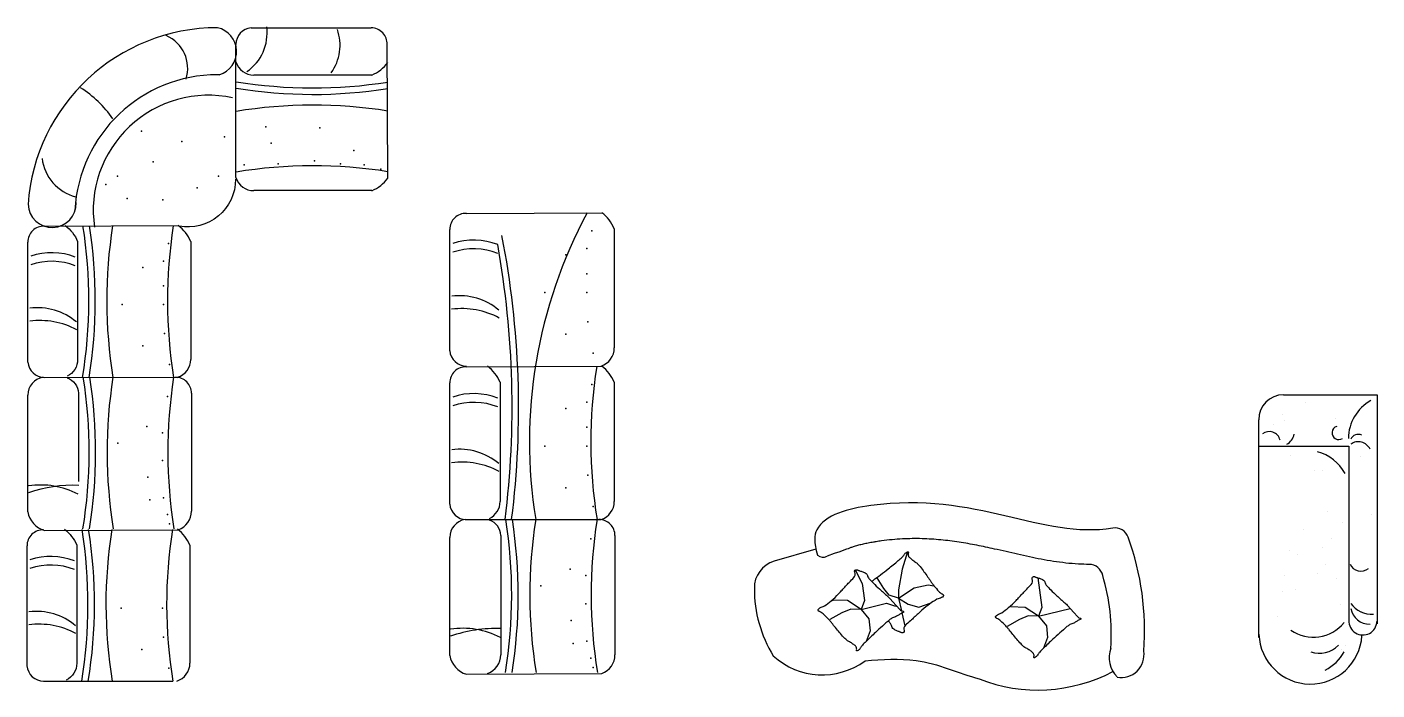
# Model space of a CAD drawing. Header units: inches. Extents: x 10.2 to 52.7, y 13.8 to 38.6.
# Drawn here: x 16.23 to 23.39, y 27.35 to 30.87 of the extents above; entities that cross this region are included whole.
import ezdxf

# ---------------------------------------------------------------- set-up
doc = ezdxf.new("R2010")
doc.units = ezdxf.units.IN
doc.header["$MEASUREMENT"] = 0
doc.layers.add('02', color=2, linetype='Continuous')

msp = doc.modelspace()

# ---------------------------------------------------------------- linework, layer by layer
at = {"layer": '02'}
for p, q in [((17.4204, 30.8645, -0.4354), (18.0577, 30.8645, -0.4354)), ((17.3399, 30.0702, -0.4354), (17.3399, 30.7767, -0.4354)), ((18.1456, 30.0665, -0.4354), (18.142, 30.7767, -0.4354)), ((18.0614, 30.6145, -0.4354), (17.4351, 30.6145, -0.4354)), ((18.0614, 30.0006, -0.4354), (17.4351, 30.0006, -0.4354)), ((18.5629, 29.8801, -0.4354), (19.2803, 29.8838, -0.4354)), ((18.4742, 29.1512, -0.4354), (18.4742, 29.795, -0.4354)), ((19.3468, 29.7987, -0.4354), (19.3468, 29.166, -0.4354)), ((16.2365, 29.0903, -0.4354), (16.2365, 29.7276, -0.4354)), ((17.1004, 29.7313, -0.4354), (17.1004, 29.105, -0.4354)), ((18.5629, 29.0652, -0.4354), (19.2803, 29.0689, -0.4354)), ((16.317, 29.0099, -0.4354), (17.0309, 29.0097, -0.4354)), ((17.1041, 28.9257, -0.4354), (17.1041, 28.2993, -0.4354)), ((18.4742, 28.3364, -0.4354), (18.4742, 28.9801, -0.4354)), ((18.741, 28.9838, -0.4354), (18.741, 28.3512, -0.4354)), ((19.3468, 28.9838, -0.4354), (19.3468, 28.3512, -0.4354)), ((16.2365, 28.2957, -0.4354), (16.2365, 28.9147, -0.4354)), ((22.8963, 28.9169, -0.4354), (23.3918, 28.9169, -0.4354)), ((23.0106, 28.8735, -0.4354), (23.0106, 28.8735, -0.4354)), ((23.3918, 28.9169, -0.4354), (23.3918, 27.7013, -0.4354)), ((22.7643, 27.6296, -0.4354), (22.7643, 28.7849, -0.4354)), ((22.889, 28.8103, -0.4354), (22.889, 28.8103, -0.4354)), ((23.1714, 28.7935, -0.4354), (23.1714, 28.7935, -0.4354)), ((22.8444, 28.7617, -0.4354), (22.8444, 28.7617, -0.4354)), ((22.8998, 28.7786, -0.4354), (22.8998, 28.7786, -0.4354)), ((22.7643, 28.6439, -0.4354), (23.2417, 28.6439, -0.4354)), ((23.2417, 28.6439, -0.4354), (23.2417, 27.7187, -0.4354)), ((22.9343, 28.595, -0.4354), (22.9343, 28.595, -0.4354)), ((23.3056, 28.591, -0.4354), (23.3056, 28.591, -0.4354)), ((23.0578, 28.5149, -0.4354), (23.0578, 28.5149, -0.4354)), ((23.1032, 28.514, -0.4354), (23.1032, 28.514, -0.4354)), ((23.1315, 28.2993, -0.4354), (23.1315, 28.2993, -0.4354)), ((18.5555, 28.2552, -0.4354), (19.2766, 28.255, -0.4354)), ((23.2075, 28.2389, -0.4354), (23.2075, 28.2389, -0.4354)), ((23.3615, 28.2795, -0.4354), (23.3615, 28.2795, -0.4354)), ((16.3244, 28.1968, -0.4354), (17.0345, 28.2005, -0.4354)), ((18.4742, 27.5338, -0.4354), (18.4742, 28.159, -0.4354)), ((18.7447, 28.1701, -0.4354), (18.7447, 27.5375, -0.4354)), ((19.3505, 28.1701, -0.4354), (19.3505, 27.5375, -0.4354)), ((22.9995, 28.2043, -0.4354), (22.9995, 28.2043, -0.4354)), ((23.148, 28.1532, -0.4354), (23.148, 28.1532, -0.4354)), ((16.2321, 27.4782, -0.4354), (16.2321, 28.1155, -0.4354)), ((17.096, 28.1191, -0.4354), (17.096, 27.4928, -0.4354)), ((20.4165, 28.0975, -0.4354), (20.195, 28.0335, -0.4354)), ((20.9026, 28.0834, -0.4354), (20.8733, 27.9911, -0.4354)), ((22.9286, 28.0929, -0.4354), (22.9286, 28.0929, -0.4354)), ((22.9722, 28.0678, -0.4354), (22.9722, 28.0678, -0.4354)), ((23.1034, 28.1046, -0.4354), (23.1034, 28.1046, -0.4354)), ((23.1207, 28.0167, -0.4354), (23.1207, 28.0167, -0.4354)), ((20.6258, 27.9845, -0.4354), (20.6612, 27.916, -0.4354)), ((20.7763, 27.888, -0.4354), (20.7404, 27.9451, -0.4354)), ((20.8733, 27.9911, -0.4354), (20.8534, 27.8813, -0.4354)), ((21.5932, 27.9456, -0.4354), (21.6146, 27.7883, -0.4354)), ((22.9013, 27.9564, -0.4354), (22.9013, 27.9564, -0.4354)), ((23.0761, 27.9681, -0.4354), (23.0761, 27.9681, -0.4354)), ((23.1787, 27.9408, -0.4354), (23.1787, 27.9408, -0.4354)), ((20.6612, 27.916, -0.4354), (20.6736, 27.8244, -0.4354)), ((20.8044, 27.8529, -0.4354), (20.7763, 27.888, -0.4354)), ((20.8548, 27.8383, -0.4354), (20.8044, 27.8529, -0.4354)), ((20.8534, 27.8813, -0.4354), (20.8548, 27.8383, -0.4354)), ((20.8548, 27.8383, -0.4354), (20.9366, 27.8924, -0.4354)), ((20.9366, 27.8924, -0.4354), (21.0118, 27.9084, -0.4354)), ((21.0118, 27.9084, -0.4354), (21.0419, 27.9034, -0.4354)), ((22.8929, 27.8749, -0.4354), (22.8929, 27.8749, -0.4354)), ((22.96, 27.882, -0.4354), (22.96, 27.882, -0.4354)), ((20.5086, 27.8276, -0.4354), (20.4927, 27.8192, -0.4354)), ((20.5841, 27.8248, -0.4354), (20.5086, 27.8276, -0.4354)), ((20.6016, 27.7797, -0.4354), (20.5544, 27.7601, -0.4354)), ((20.6553, 27.7772, -0.4354), (20.5841, 27.8248, -0.4354)), ((20.6553, 27.7772, -0.4354), (20.6016, 27.7797, -0.4354)), ((20.6736, 27.8244, -0.4354), (20.6553, 27.7772, -0.4354)), ((20.6553, 27.7772, -0.4354), (20.7896, 27.8104, -0.4354)), ((20.7896, 27.8104, -0.4354), (20.8335, 27.7976, -0.4354)), ((20.8335, 27.7976, -0.4354), (20.844, 27.7946, -0.4354)), ((20.8548, 27.8383, -0.4354), (20.8701, 27.7697, -0.4354)), ((20.8548, 27.8383, -0.4354), (20.9051, 27.8065, -0.4354)), ((20.9051, 27.8065, -0.4354), (20.9624, 27.7897, -0.4354)), ((20.9624, 27.7897, -0.4354), (21.0273, 27.8129, -0.4354)), ((21.525, 27.7887, -0.4354), (21.4496, 27.7915, -0.4354)), ((21.5962, 27.7411, -0.4354), (21.525, 27.7887, -0.4354)), ((21.6146, 27.7883, -0.4354), (21.5962, 27.7411, -0.4354)), ((21.5962, 27.7411, -0.4354), (21.7648, 27.7827, -0.4354)), ((23.1968, 27.8033, -0.4354), (23.1968, 27.8033, -0.4354)), ((20.5544, 27.7601, -0.4354), (20.4903, 27.7236, -0.4354)), ((20.6553, 27.7772, -0.4354), (20.6975, 27.7273, -0.4354)), ((20.6975, 27.7273, -0.4354), (20.7036, 27.6646, -0.4354)), ((20.8724, 27.7589, -0.4354), (20.8878, 27.69, -0.4354)), ((21.4954, 27.724, -0.4354), (21.4312, 27.6875, -0.4354)), ((21.5425, 27.7436, -0.4354), (21.4954, 27.724, -0.4354)), ((21.5962, 27.7411, -0.4354), (21.5425, 27.7436, -0.4354)), ((21.5962, 27.7411, -0.4354), (21.6384, 27.6913, -0.4354)), ((22.8657, 27.7384, -0.4354), (22.8657, 27.7384, -0.4354)), ((23.3071, 27.7689, -0.4354), (23.3071, 27.7689, -0.4354)), ((20.7036, 27.6646, -0.4354), (20.6818, 27.6076, -0.4354)), ((21.6384, 27.6913, -0.4354), (21.6446, 27.6285, -0.4354)), ((21.6446, 27.6285, -0.4354), (21.6228, 27.5715, -0.4354)), ((23.225, 27.5887, -0.4354), (23.225, 27.5887, -0.4354)), ((23.2043, 27.5636, -0.4354), (23.2043, 27.5636, -0.4354)), ((18.5629, 27.4339, -0.4354), (19.2803, 27.4376, -0.4354)), ((16.3199, 27.3976, -0.4354), (17.0054, 27.3976, -0.4354))]:
    msp.add_line(p, q, dxfattribs=at)
at = {"layer": '02', "elevation": -0.4354}
for points in [[(17.2424, 30.8657, 0.393715), (16.2377, 29.9277)], [(17.2518, 30.6158, 0.77294), (17.2424, 30.8657, 1)], [(17.2518, 30.6158), (17.2433, 30.6158, 0.399385), (16.4862, 29.8962)], [(17.3381, 30.0609, -0.469502), (17.039, 29.8126, 1.204519)], [(16.2377, 29.9283, 1), (16.4929, 29.9371, -1)], [(16.4348, 29.8155, -0.132391), (16.5007, 29.7313), (16.5007, 29.105, -0.287096), (16.4444, 29.0151)], [(16.4444, 29.0063, -0.331063), (16.5044, 28.9257), (16.5044, 28.4568)], [(16.4304, 28.2034, -0.132391), (16.4963, 28.1191), (16.4963, 27.4928, -0.287096), (16.44, 27.4029)], [(20.7117, 27.9269, 0.025626), (20.7191, 27.9318, 0.0108), (20.799, 27.9931, 0.00456), (20.8523, 28.0367, 0.01125), (20.8733, 28.0551, 0.069394), (20.8837, 28.0675, -0.079756), (20.8929, 28.0782, -0.106399), (20.9026, 28.0834, -0.697372), (20.9062, 28.0769, 0.189917), (20.9046, 28.0693, 0.033518), (20.9063, 28.0619, 0.075627), (20.9078, 28.0588, 0.053489), (20.9118, 28.0541, 0.017838), (20.9258, 28.0418, 0.038394), (20.9438, 28.0291, -0.059529), (20.9552, 28.0204, -0.035943), (20.969, 28.0048, -0.011245), (21.0085, 27.9509, -0.006203), (21.0255, 27.9259, 0.010783), (21.0355, 27.9116, 0.019485), (21.0419, 27.9034, 0.005062), (21.0681, 27.8733, 0.101392), (21.0861, 27.8598, -0.223768), (21.0929, 27.8516, -0.25558), (21.0918, 27.8476, -0.081563), (21.0822, 27.8402, -0.071805), (21.0702, 27.8358, 0.069985), (21.058, 27.8314, 0.03546), (21.0197, 27.8075, 0.029432), (20.9777, 27.773, 0.001554), (20.958, 27.7547, -0.00152), (20.9379, 27.7359, -0.004735), (20.9169, 27.7169, 0.00382), (20.8909, 27.6934, 0.296001), (20.8837, 27.6653, -0.649774), (20.871, 27.6537, -0.02319), (20.8667, 27.6558, 0.0288), (20.8632, 27.6575, 0.005727), (20.8572, 27.6599, -0.004358), (20.8492, 27.663, -0.027528), (20.8331, 27.6705, -0.046214), (20.8243, 27.6764, -0.194121), (20.8182, 27.6873, 0.133719), (20.8114, 27.7038, 0.005779), (20.8007, 27.7173, 0.008882)]]:
    msp.add_lwpolyline(points, format="xyb", dxfattribs=at)
msp.add_lwpolyline([(16.3244, 29.8119), (17.0345, 29.8155)], dxfattribs=at)
at = {"layer": '02'}
for points in [[(20.4541, 27.754, 0.101392), (20.4351, 27.766, -0.223768), (20.4278, 27.7737, -0.25558), (20.4285, 27.7777, -0.081563), (20.4376, 27.7859, -0.071805), (20.4491, 27.7912, 0.069985), (20.461, 27.7965, 0.03546), (20.4973, 27.8233, 0.029432), (20.5366, 27.8609, 0.001554), (20.5548, 27.8807, -0.00152), (20.5734, 27.9009, -0.004735), (20.5929, 27.9215, 0.00382), (20.617, 27.9469, 0.296001), (20.6221, 27.9754, -0.649774), (20.6338, 27.988, -0.02319), (20.6383, 27.9862, 0.0288), (20.6419, 27.9849, 0.005727), (20.6481, 27.9829, -0.004358), (20.6562, 27.9804, -0.027528), (20.6729, 27.9742, -0.046214), (20.6821, 27.969, -0.194121), (20.689, 27.9586, 0.133719), (20.6971, 27.9426, 0.011505), (20.7207, 27.9177, 0.008882), (20.7525, 27.8867, 0.012426), (20.7954, 27.8483, -0.033612), (20.8107, 27.8334), (20.8408, 27.7999), (20.8641, 27.774, 0.224341), (20.8775, 27.7683, -0.722772), (20.8799, 27.7622, -0.103513), (20.8774, 27.7609, 0.053465), (20.8724, 27.7589, 0.030109), (20.8575, 27.7499, -0.031436), (20.8431, 27.7413, -0.05324), (20.8327, 27.7373, 0.05518), (20.8226, 27.7333, 0.056271), (20.8066, 27.7224, 0.0108), (20.7317, 27.6551, 0.00456), (20.6818, 27.6076, 0.01125), (20.6623, 27.5877, 0.069394), (20.6529, 27.5744, -0.079756), (20.6445, 27.5631, -0.106399), (20.6352, 27.5572, -0.328642), (20.6315, 27.5583, -0.299547), (20.6311, 27.5634, 0.189917), (20.6322, 27.571, 0.033518), (20.6299, 27.5783, 0.075627), (20.6282, 27.5813, 0.053489), (20.6238, 27.5857, 0.017838), (20.6089, 27.5969, 0.038394), (20.59, 27.6081, -0.059529), (20.578, 27.6159, -0.035943), (20.563, 27.6304, -0.011245), (20.5195, 27.6811, -0.006203), (20.5006, 27.7048, 0.010783), (20.4896, 27.7183, 0.019485), (20.4826, 27.726, 0.005062)], [(21.395, 27.7179, 0.101392), (21.3761, 27.7299, -0.223768), (21.3687, 27.7376, -0.25558), (21.3694, 27.7416, -0.081563), (21.3785, 27.7498, -0.071805), (21.3901, 27.7551, 0.069985), (21.4019, 27.7604, 0.03546), (21.4383, 27.7872, 0.029432), (21.4775, 27.8248, 0.001554), (21.4958, 27.8446, -0.00152), (21.5144, 27.8648, -0.004735), (21.5338, 27.8854, 0.00382), (21.558, 27.9109, 0.296001), (21.563, 27.9393, -0.649774), (21.5748, 27.9519, -0.02319), (21.5792, 27.9502, 0.0288), (21.5828, 27.9488, 0.005727), (21.589, 27.9468, -0.004358), (21.5972, 27.9443, -0.027528), (21.6138, 27.9381, -0.046214), (21.623, 27.9329, -0.194121), (21.63, 27.9225, 0.133719), (21.638, 27.9066, 0.011505), (21.6616, 27.8816, 0.008882), (21.6934, 27.8506, 0.012426), (21.7364, 27.8122, -0.033612), (21.7517, 27.7973), (21.7818, 27.7638), (21.805, 27.7379, 0.224341), (21.8185, 27.7322, -0.722772), (21.8208, 27.7261, -0.103513), (21.8183, 27.7248, 0.053465), (21.8133, 27.7228, 0.030109), (21.7984, 27.7138, -0.031436), (21.7841, 27.7052, -0.05324), (21.7736, 27.7012, 0.05518), (21.7636, 27.6972, 0.056271), (21.7475, 27.6863, 0.0108), (21.6726, 27.619, 0.00456), (21.6228, 27.5715, 0.01125), (21.6032, 27.5516, 0.069394), (21.5939, 27.5383, -0.079756), (21.5855, 27.527, -0.106399), (21.5762, 27.5211, -0.328642), (21.5724, 27.5222, -0.299547), (21.5721, 27.5273, 0.189917), (21.5731, 27.5349, 0.033518), (21.5708, 27.5422, 0.075627), (21.5691, 27.5452, 0.053489), (21.5647, 27.5496, 0.017838), (21.5499, 27.5608, 0.038394), (21.5309, 27.5721, -0.059529), (21.519, 27.5798, -0.035943), (21.5039, 27.5943, -0.011245), (21.4604, 27.645, -0.006203), (21.4415, 27.6687, 0.010783), (21.4305, 27.6822, 0.019485), (21.4235, 27.6899, 0.005062)]]:
    msp.add_lwpolyline(points, format="xyb", close=True, dxfattribs=at)
for centre, radius, start, end in [((17.4281, 30.7767, -0.4354), 0.0882, 94.95025, 180), ((17.2577, 30.8368, -0.4354), 0.2479, 304.50265, 7.57231), ((18.0577, 30.7802, -0.4354), 0.0843, 357.59118, 90), ((16.8957, 30.65, -0.4354), 0.1888, 342.42957, 66.70484), ((17.635, 30.7736, -0.4354), 0.2573, 324.98515, 18.75462), ((17.4351, 30.7145, -0.4354), 0.1, 197.71123, 270), ((17.9813, 30.8037, -0.4354), 0.2055, 292.94977, 323.1162), ((17.7492, 33.0894, -0.4354), 2.5434, 260.77614, 278.96296), ((16.1826, 30.0288, -0.4354), 0.6163, 35.01952, 57.22718), ((17.1947, 29.8958, -0.4354), 0.6112, 77.92516, 188.44636), ((17.7492, 33.0549, -0.4354), 2.5434, 260.77614, 278.96296), ((17.7492, 27.911, -0.4354), 2.5434, 81.03704, 99.22386), ((16.5528, 30.202, -0.4354), 0.2425, 187.14856, 254.96116), ((17.7492, 27.5889, -0.4354), 2.5434, 81.03704, 99.22386), ((17.4351, 30.1006, -0.4354), 0.1, 197.71123, 270), ((17.9813, 30.1898, -0.4354), 0.2055, 292.94977, 323.1162), ((18.5593, 29.795, -0.4354), 0.0852, 87.59118, 180), ((21.466, 28.6668, -0.4354), 2.5691, 151.73632, 189.22386), ((19.1557, 29.7177, -0.4354), 0.2076, 22.94977, 53.1162), ((16.3208, 29.7276, -0.4354), 0.0843, 87.59118, 180), ((14.0165, 29.4174, -0.4354), 2.5434, 350.77614, 8.96296), ((14.0509, 29.4174, -0.4354), 2.5434, 350.77614, 8.96296), ((19.1984, 29.4174, -0.4354), 2.5434, 171.03704, 189.22386), ((19.5204, 29.4174, -0.4354), 2.5434, 171.03704, 189.22386), ((16.9112, 29.6511, -0.4354), 0.2055, 22.94977, 53.1162), ((18.6014, 29.3888, -0.4354), 0.3494, 68.64266, 108.563), ((13.9243, 28.8556, -0.4354), 4.8804, 352.93121, 10.1322), ((14.0631, 28.8471, -0.4354), 4.7762, 352.87901, 11.04277), ((16.3624, 29.3255, -0.4354), 0.3459, 68.64266, 108.563), ((18.6015, 29.3492, -0.4354), 0.3427, 68.23731, 108.96834), ((16.3626, 29.2863, -0.4354), 0.3393, 68.23731, 108.96834), ((18.5256, 29.1195, -0.4354), 0.3234, 49.79785, 97.33546), ((16.2874, 29.0589, -0.4354), 0.3202, 49.79785, 97.33546), ((18.5387, 28.9587, -0.4354), 0.4159, 61.58636, 97.51749), ((16.3004, 28.8997, -0.4354), 0.4117, 61.58636, 97.51749), ((18.5629, 29.1589, -0.4354), 0.0891, 184.95025, 270), ((19.2459, 29.166, -0.4354), 0.101, 287.71123, 0), ((16.3244, 29.0979, -0.4354), 0.0882, 184.95025, 270), ((17.0005, 29.105, -0.4354), 0.1, 287.71123, 0), ((18.5499, 28.9029, -0.4354), 0.2076, 22.94977, 53.1162), ((19.1557, 28.9029, -0.4354), 0.2076, 22.94977, 53.1162), ((16.3331, 28.9147, -0.4354), 0.0966, 99.55584, 180), ((14.0183, 28.6136, -0.4354), 2.5434, 350.77614, 8.96296), ((14.0528, 28.6136, -0.4354), 2.5434, 350.77614, 8.96296), ((19.2002, 28.6136, -0.4354), 2.5434, 171.03704, 189.22386), ((19.5222, 28.6136, -0.4354), 2.5434, 171.03704, 189.22386), ((17.0199, 28.9257, -0.4354), 0.0842, 359.97104, 90), ((18.5593, 28.9801, -0.4354), 0.0852, 87.59118, 180), ((21.7912, 28.6668, -0.4354), 2.5691, 171.03704, 189.22386), ((18.6014, 28.574, -0.4354), 0.3494, 68.64266, 108.563), ((18.6015, 28.5344, -0.4354), 0.3427, 68.23731, 108.96834), ((22.8963, 28.7849, -0.4354), 0.132, 90, 180), ((23.4721, 28.683, -0.4354), 0.2323, 119.09648, 179.35396), ((22.8212, 28.6646, -0.4354), 0.0575, 12.16976, 129.4303), ((23.1887, 28.7149, -0.4354), 0.0356, 107.58946, 304.51931), ((22.8752, 28.7243, -0.4354), 0.0791, 298.37627, 347.92044), ((23.2929, 28.6635, -0.4354), 0.0435, 66.03127, 156.0693), ((23.2933, 28.6008, -0.4354), 0.0672, 23.94721, 126.79248), ((18.5256, 28.3047, -0.4354), 0.3234, 49.79785, 97.33546), ((23.0153, 28.3875, -0.4354), 0.2354, 28.51269, 74.98258), ((18.5387, 28.1439, -0.4354), 0.4159, 61.58636, 97.51749), ((16.3062, 28.0184, -0.4354), 0.4197, 62.06698, 99.00841), ((16.4773, 27.7317, -0.4354), 0.7051, 87.65221, 109.62202), ((16.3592, 28.3162, -0.4354), 0.1244, 189.50631, 253.73201), ((16.999, 28.2993, -0.4354), 0.1051, 289.75888, 0), ((18.5629, 28.3441, -0.4354), 0.0891, 184.95025, 270), ((18.6401, 28.3512, -0.4354), 0.101, 295.92568, 0), ((19.2459, 28.3512, -0.4354), 0.101, 287.71123, 0), ((18.5717, 28.159, -0.4354), 0.0975, 99.55584, 180), ((18.6597, 28.1701, -0.4354), 0.085, 359.97104, 73.24226), ((16.2335, 27.8549, -0.4354), 2.5691, 350.77614, 8.96296), ((16.2684, 27.8549, -0.4354), 2.5691, 350.77614, 8.96296), ((21.4678, 27.8549, -0.4354), 2.5691, 171.03704, 189.22386), ((21.7931, 27.8549, -0.4354), 2.5691, 171.03704, 189.22386), ((19.2655, 28.1701, -0.4354), 0.085, 359.97104, 90), ((22.0024, 28.137, -0.4354), 0.073, 18.86129, 99.49764), ((16.3164, 28.1155, -0.4354), 0.0843, 87.59118, 180), ((14.012, 27.8053, -0.4354), 2.5434, 350.77614, 8.96296), ((14.0465, 27.8053, -0.4354), 2.5434, 350.77614, 8.96296), ((19.194, 27.8053, -0.4354), 2.5434, 171.03704, 189.22386), ((19.516, 27.8053, -0.4354), 2.5434, 171.03704, 189.22386), ((16.9068, 28.039, -0.4354), 0.2055, 22.94977, 53.1162), ((20.7339, 27.669, -0.4354), 1.4251, 355.48291, 20.18045), ((20.4547, 28.0999, -0.4354), 0.0447, 228.85212, 297.33353), ((16.358, 27.7133, -0.4354), 0.3459, 68.64266, 108.563), ((16.3582, 27.6742, -0.4354), 0.3393, 68.23731, 108.96834), ((20.2356, 27.8931, -0.4354), 0.1461, 106.13089, 181.2544), ((21.8653, 27.9436, -0.4354), 0.073, 10.92239, 89.83937), ((23.3057, 28.0439, -0.4354), 0.0627, 204.56871, 309.80626), ((20.8962, 27.6463, -0.4354), 1.0863, 356.09755, 16.64241), ((20.7645, 27.8856, -0.4354), 0.6749, 179.63379, 211.66265), ((23.3637, 27.887, -0.4354), 0.1348, 214.85137, 273.69889), ((23.352, 27.7996, -0.4354), 0.1002, 189.2751, 271.56804), ((16.283, 27.4467, -0.4354), 0.3202, 49.79785, 97.33546), ((23.0548, 27.8411, -0.4354), 0.2102, 235.20572, 320.81422), ((23.3171, 27.7163, -0.4354), 0.0743, 177.8052, 358.10119), ((16.296, 27.2876, -0.4354), 0.4117, 61.58636, 97.51749), ((18.5446, 27.2536, -0.4354), 0.4239, 62.06698, 99.00841), ((18.7174, 26.9641, -0.4354), 0.7123, 87.65221, 109.62202), ((23.0389, 27.655, -0.4354), 0.2735, 181.93656, 356.39367), ((22.1171, 27.5218, -0.4354), 0.1461, 159.72321, 224.68641), ((23.0884, 27.6762, -0.4354), 0.1316, 248.86606, 318.40553), ((18.5981, 27.5545, -0.4354), 0.1257, 189.50631, 253.73201), ((18.6386, 27.5375, -0.4354), 0.1061, 289.75888, 0), ((19.2444, 27.5375, -0.4354), 0.1061, 289.75888, 0), ((20.4497, 27.8146, -0.4354), 0.3842, 227.48545, 306.30769), ((22.0365, 27.5365, -0.4354), 0.1198, 258.7625, 9.73903), ((23.0186, 27.6598, -0.4354), 0.2258, 295.59232, 331.89965), ((16.3199, 27.4858, -0.4354), 0.0882, 184.95025, 270), ((16.9961, 27.4928, -0.4354), 0.1, 287.71123, 0), ((18.5499, 27.2715, -0.4354), 0.2076, 51.71171, 53.1162), ((16.2378, 27.0357, -0.4354), 2.5691, 8.94099, 8.96296), ((16.2726, 27.0357, -0.4354), 2.5691, 8.94505, 8.96296), ((21.472, 27.0357, -0.4354), 2.5691, 171.03704, 171.04054), ((21.5935, 28.2067, -0.4354), 0.8568, 248.69534, 297.64751)]:
    msp.add_arc(centre, radius, start, end, dxfattribs=at)
for points, knots in [([(21.9903, 28.209, -0.4354), (21.6168, 28.1466, -0.4354), (21.1909, 28.4619, -0.4354), (20.415, 28.2693, -0.4354), (20.4035, 28.1356, -0.4354), (20.4252, 28.0662, -0.4354)], [124.985279, 124.985279, 124.985279, 124.985279, 1887.343782, 2261.251433, 2397.787, 2397.787, 2397.787, 2397.787]), ([(21.8655, 28.0166, -0.4354), (21.8464, 28.0167, -0.4354), (21.8274, 28.0173, -0.4354), (21.7859, 28.0196, -0.4354), (21.7635, 28.0215, -0.4354), (21.7192, 28.0265, -0.4354), (21.6973, 28.0294, -0.4354), (21.654, 28.0362, -0.4354), (21.6326, 28.0399, -0.4354), (21.5902, 28.048, -0.4354), (21.5692, 28.0523, -0.4354), (21.5274, 28.0611, -0.4354), (21.5067, 28.0657, -0.4354), (21.4654, 28.0751, -0.4354), (21.4448, 28.0798, -0.4354), (21.4038, 28.0892, -0.4354), (21.3833, 28.0939, -0.4354), (21.3317, 28.1053, -0.4354), (21.3006, 28.112, -0.4354), (21.2381, 28.1243, -0.4354), (21.2067, 28.1299, -0.4354), (21.1432, 28.1397, -0.4354), (21.111, 28.1438, -0.4354), (21.0458, 28.15, -0.4354), (21.0126, 28.1522, -0.4354), (20.9448, 28.154, -0.4354), (20.9101, 28.1536, -0.4354), (20.8389, 28.15, -0.4354), (20.8023, 28.1466, -0.4354), (20.7596, 28.1408, -0.4354), (20.7546, 28.1401, -0.4354), (20.7448, 28.1387, -0.4354), (20.74, 28.1379, -0.4354), (20.7328, 28.1368, -0.4354), (20.7305, 28.1364, -0.4354), (20.7258, 28.1357, -0.4354), (20.7235, 28.1353, -0.4354), (20.7165, 28.1341, -0.4354), (20.7118, 28.1333, -0.4354), (20.698, 28.1308, -0.4354), (20.689, 28.129, -0.4354), (20.6713, 28.1253, -0.4354), (20.6626, 28.1234, -0.4354), (20.6461, 28.1193, -0.4354), (20.6381, 28.1172, -0.4354), (20.623, 28.1129, -0.4354), (20.616, 28.1106, -0.4354), (20.604, 28.1066, -0.4354), (20.5989, 28.1047, -0.4354), (20.5927, 28.1022, -0.4354), (20.5911, 28.1016, -0.4354), (20.4752, 28.0602, -0.4354)], [321.26661, 321.26661, 321.26661, 321.26661, 395.874106, 395.874106, 486.170382, 486.170382, 576.466657, 576.466657, 666.762933, 666.762933, 757.059208, 757.059208, 847.355484, 847.355484, 937.65176, 937.65176, 1027.948035, 1027.948035, 1164.936232, 1164.936232, 1301.924428, 1301.924428, 1438.912624, 1438.912624, 1575.900821, 1575.900821, 1712.889017, 1712.889017, 1849.877213, 1849.877213, 1867.953094, 1867.953094, 1885.140001, 1885.140001, 1893.473996, 1893.473996, 1901.807992, 1901.807992, 1918.475984, 1918.475984, 1951.811967, 1951.811967, 1985.14795, 1985.14795, 2018.483933, 2018.483933, 2051.819916, 2051.819916, 2079.737777, 2079.737777, 2089.870495, 2089.870495, 2089.870495, 2089.870495]), ([(20.6772, 27.5049, -0.4354), (20.7679, 27.5122, -0.4354), (20.9753, 27.5288, -0.4354), (21.1755, 27.4399, -0.4354), (21.2823, 27.4085, -0.4354)], [0, 0, 0, 0, 370.479914, 847.695108, 847.695108, 847.695108, 847.695108])]:
    msp.add_open_spline(points, degree=3, knots=knots, dxfattribs=at)
for p in [(16.8387, 30.3173, -0.4354), (17.2795, 30.2858, -0.4354), (17.499, 30.34, -0.4354), (17.7844, 30.3345, -0.4354), (17.0528, 30.2607, -0.4354), (17.5264, 30.2522, -0.4354), (16.9017, 30.1536, -0.4354), (17.5648, 30.1424, -0.4354), (17.7569, 30.1589, -0.4354), (17.8941, 30.1424, -0.4354), (17.9655, 30.2138, -0.4354), (16.7128, 30.0781, -0.4354), (17.248, 30.0781, -0.4354), (17.3837, 30.1369, -0.4354), (18.0203, 30.1369, -0.4354), (18.1082, 30.115, -0.4354), (16.6498, 30.034, -0.4354), (17.1347, 30.0151, -0.4354), (16.7632, 29.9584, -0.4354), (16.9521, 29.9521, -0.4354), (19.2283, 29.7871, -0.4354), (16.9831, 29.7198, -0.4354), (19.0898, 29.6596, -0.4354), (19.2006, 29.6929, -0.4354), (16.8459, 29.5936, -0.4354), (16.9557, 29.6266, -0.4354), (19.2006, 29.5599, -0.4354), (16.9557, 29.4948, -0.4354), (18.9789, 29.4601, -0.4354), (19.2006, 29.4601, -0.4354), (16.7362, 29.3961, -0.4354), (16.9557, 29.3961, -0.4354), (19.2062, 29.3049, -0.4354), (16.9612, 29.2424, -0.4354), (19.0898, 29.2383, -0.4354), (16.8459, 29.1765, -0.4354), (16.9886, 29.0778, -0.4354), (19.2339, 29.1386, -0.4354), (19.2283, 28.9723, -0.4354), (16.9776, 28.9076, -0.4354), (19.2006, 28.8781, -0.4354), (19.0898, 28.8448, -0.4354), (16.8679, 28.7485, -0.4354), (16.9502, 28.7156, -0.4354), (19.2006, 28.745, -0.4354), (16.7142, 28.6607, -0.4354), (18.9789, 28.6452, -0.4354), (19.2006, 28.6452, -0.4354), (16.9502, 28.5674, -0.4354), (16.8734, 28.4796, -0.4354), (19.2062, 28.49, -0.4354), (16.8843, 28.3588, -0.4354), (16.9557, 28.3698, -0.4354), (19.0898, 28.4235, -0.4354), (16.9776, 28.282, -0.4354), (19.2339, 28.3237, -0.4354), (16.9886, 28.2326, -0.4354), (19.2228, 28.1519, -0.4354), (19.1119, 27.9911, -0.4354), (19.1951, 27.9579, -0.4354), (18.9567, 27.9024, -0.4354), (16.7317, 27.7839, -0.4354), (16.9513, 27.7839, -0.4354), (19.1951, 27.8082, -0.4354), (19.1175, 27.7195, -0.4354), (16.9568, 27.6303, -0.4354), (19.1286, 27.5975, -0.4354), (19.2006, 27.6086, -0.4354), (16.8415, 27.5644, -0.4354), (19.2228, 27.5199, -0.4354), (16.9842, 27.4656, -0.4354), (19.2339, 27.47, -0.4354)]:
    msp.add_point(p, dxfattribs=at)

doc.saveas('drawing.dxf')
